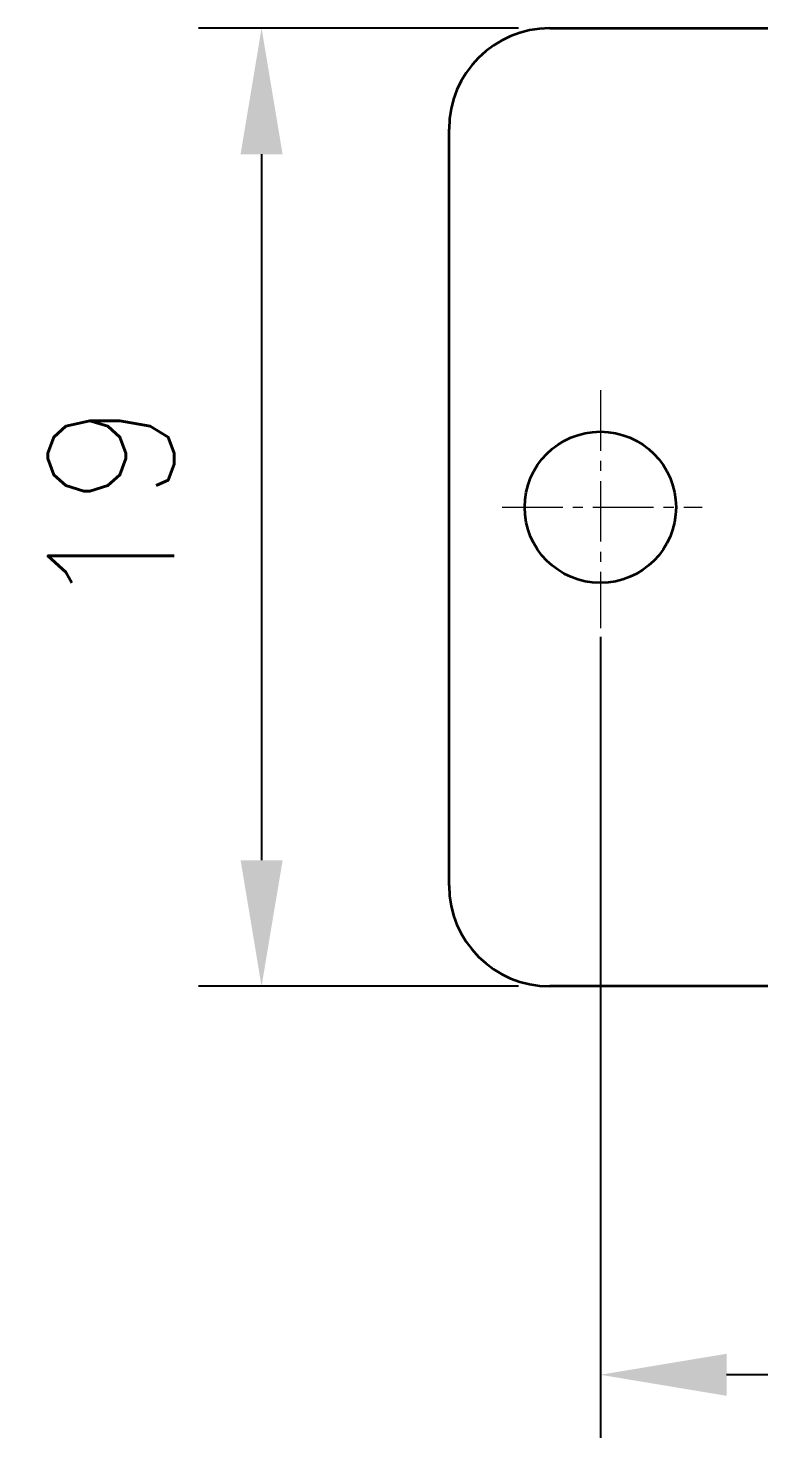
# Model space of a CAD drawing. Header units: millimetres. Extents: x -148 to 148, y -105 to 105.
# Drawn here: x -112.9 to -98.42, y 1.88 to 29.83 of the extents above; entities that cross this region are included whole.
import ezdxf

# ---------------------------------------------------------------- set-up
doc = ezdxf.new("R2010")
doc.units = ezdxf.units.MM
doc.header["$PDSIZE"] = -5
doc.linetypes.add('点画线', pattern=[18, 12, -2, 2, -2])
doc.layers.get('0').update_dxf_attribs({"lineweight": 18})
doc.layers.add('尺寸线层', color=3, linetype='Continuous', lineweight=18)
doc.layers.add('粗实线层', color=7, linetype='Continuous', lineweight=35)
doc.styles.get("Standard").update_dxf_attribs({"font": 'txt.shx'})
doc.dimstyles.get("Standard").update_dxf_attribs({"dimtxt": 0.18, "dimasz": 0.18, "dimexe": 0.18, "dimexo": 0.0625, "dimgap": 0.09, "dimtad": 0, "dimtih": 1, "dimtoh": 1, "dimdec": 4, "dimzin": 0, "dimdsep": 46, "dimtxsty": 'Standard', "dimcen": 0.09, "dimdle": 0.36, "dimadec": 0, "dimazin": 0, "dimtfac": 1, "dimtdec": 4, "dimtofl": 0, "dimtmove": 0, "dimatfit": 3, "dimfxl": 1, "dimtolj": 1, "dimarcsym": 0})

# ---------------------------------------------------------------- blocks, each defined once
blk = doc.blocks.new('*X10')
at = {"layer": 'Defpoints', "color": 0, "transparency": 16777216}
for p in [(-101.559, 18.389), (-72.559, 18.442), (-101.559, 3.13)]:
    blk.add_point(p, dxfattribs=at)
at = {"layer": '尺寸线层', "color": 0, "linetype": 'Continuous', "lineweight": -2, "transparency": 16777216}
for p, q in [((-101.559, 17.764), (-101.559, 1.88)), ((-72.559, 17.817), (-72.559, 1.88)), ((-75.059, 3.13), (-99.059, 3.13))]:
    blk.add_line(p, q, dxfattribs=at)
at = {"layer": '尺寸线层', "color": 0, "transparency": 16777216}
for points in [[(-99.059, 3.546), (-99.059, 2.713), (-101.559, 3.13)], [(-75.059, 3.546), (-75.059, 2.713), (-72.559, 3.13)]]:
    blk.add_solid(points, dxfattribs=at)
at = {"layer": '尺寸线层', "color": 0, "transparency": 16777216, "insert": (-87.059, 5.942), "char_height": 2.5, "width": 6.07143, "attachment_point": 5, "bg_fill": 3, "box_fill_scale": 1.1, "bg_fill_color": 256, "bg_fill_true_color": 13158600, "bg_fill_transparency": 0}
blk.add_mtext('\\A1;29', dxfattribs=at)
blk = doc.blocks.new('*X11')
at = {"layer": 'Defpoints', "color": 0, "transparency": 16777216}
for p in [(-102.559, 29.834), (-108.274, 10.834), (-102.559, 10.834)]:
    blk.add_point(p, dxfattribs=at)
at = {"layer": '尺寸线层', "color": 0, "linetype": 'Continuous', "lineweight": -2, "transparency": 16777216}
for p, q in [((-103.184, 29.834), (-109.524, 29.834)), ((-108.274, 27.334), (-108.274, 13.334)), ((-103.184, 10.834), (-109.524, 10.834))]:
    blk.add_line(p, q, dxfattribs=at)
at = {"layer": '尺寸线层', "color": 0, "transparency": 16777216}
for points in [[(-108.69, 27.334), (-107.857, 27.334), (-108.274, 29.834)], [(-108.69, 13.334), (-107.857, 13.334), (-108.274, 10.834)]]:
    blk.add_solid(points, dxfattribs=at)
at = {"layer": '尺寸线层', "color": 0, "transparency": 16777216, "insert": (-111.259, 20.334), "char_height": 2.5, "width": 5, "attachment_point": 5, "rotation": 90, "bg_fill": 3, "box_fill_scale": 1.1, "bg_fill_color": 256, "bg_fill_true_color": 13158600, "bg_fill_transparency": 0}
blk.add_mtext('\\A1;19', dxfattribs=at)

msp = doc.modelspace()

# ---------------------------------------------------------------- linework, layer by layer
at = {"layer": '粗实线层', "color": 7, "lineweight": 35}
for p, q in [((-102.559, 29.834), (-71.559, 29.834)), ((-71.559, 10.834), (-102.559, 10.834))]:
    msp.add_line(p, q, dxfattribs=at)
at = {"layer": '粗实线层', "color": 7, "lineweight": 35, "ltscale": 0.375}
msp.add_line((-104.559, 12.834), (-104.559, 27.834), dxfattribs=at)
at = {"layer": '粗实线层', "color": 7, "lineweight": 35}
msp.add_circle((-101.559, 20.334), 1.5, dxfattribs=at)
for centre, start, end in [((-102.559, 27.834), 90, 180), ((-102.559, 12.834), 180, 270)]:
    msp.add_arc(centre, 2, start, end, dxfattribs=at)

# ---------------------------------------------------------------- next in the draw order: dimensions: what is measured, and where the dimension line sits
at = {"layer": '尺寸线层', "color": 7}
dim = msp.add_linear_dim(base=(-108.274, 10.834), p1=(-102.559, 29.834), p2=(-102.559, 10.834), angle=90, dimstyle='Standard', override={"dimtxt": 2.5, "dimasz": 2.5, "dimexe": 1.25, "dimexo": 0.625, "dimgap": 0.625, "dimtad": 1, "dimtih": 0, "dimtoh": 0, "dimdec": 2, "dimzin": 8, "dimdsep": 44, "dimsah": 1, "dimdle": 5, "dimtdec": 2, "dimtofl": 1, "dimtmove": 2, "dimatfit": 0, "dimtfill": 1}, dxfattribs=at)
dim.commit()
dim.dimension.update_dxf_attribs({"geometry": '*X11', "text_midpoint": (-111.259, 20.334), "dimtype": 160})
dim = msp.add_linear_dim(base=(-101.559, 3.13), p1=(-72.559, 18.442), p2=(-101.559, 18.389), dimstyle='Standard', override={"dimtxt": 2.5, "dimasz": 2.5, "dimexe": 1.25, "dimexo": 0.625, "dimgap": 0.625, "dimtad": 1, "dimtih": 0, "dimtoh": 0, "dimdec": 2, "dimzin": 8, "dimdsep": 44, "dimsah": 1, "dimdle": 5, "dimtdec": 2, "dimtofl": 1, "dimtmove": 2, "dimatfit": 0, "dimtfill": 1}, dxfattribs=at)
dim.commit()
dim.dimension.update_dxf_attribs({"geometry": '*X10', "text_midpoint": (-87.059, 5.942), "dimtype": 160})

# ---------------------------------------------------------------- next in the draw order: linework, layer by layer
at = {"linetype": '点画线', "ltscale": 0.1}
for p, q in [((-101.559, 22.653), (-101.559, 17.934)), ((-103.506, 20.334), (-99.54, 20.334))]:
    msp.add_line(p, q, dxfattribs=at)

doc.saveas('drawing.dxf')
